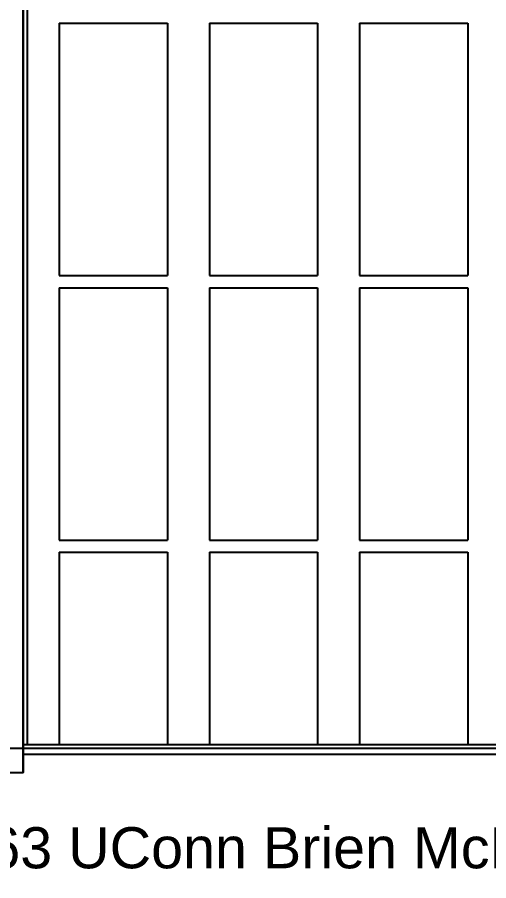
# Model space of a CAD drawing. Header units: inches. Extents: x -460 to 10305, y -938 to 5356.
# Drawn here: x 8505 to 8976, y 3912 to 4774 of the extents above; entities that cross this region are included whole.
import ezdxf
from ezdxf.enums import TextEntityAlignment as Align

# ---------------------------------------------------------------- set-up
doc = ezdxf.new("R2010")
doc.units = ezdxf.units.IN
doc.header["$MEASUREMENT"] = 0
for name, color, linetype in [('01-0263-07-DWG-BFP-ARCH$0$SP-GROSS', 30, 'Continuous'), ('01-0263-07-DWG-BFP-ARCH$0$SP-PRINT_TEXT', 250, 'Continuous'), ('01-0263-07-DWG-BFP-ARCH$0$SP-SITE', 3, 'Continuous'), ('01-0263-07-DWG-BFP-ARCH$0$SP-WALL', 7, 'Continuous')]:
    doc.layers.add(name, color=color, linetype=linetype)
doc.styles.add('01-0263-07-DWG-BFP-ARCH$0$ARIAL', font='ARIAL', dxfattribs={"height": 0.2})

# ---------------------------------------------------------------- blocks, each defined once
blk = doc.blocks.new('01-0263-07-DWG-BFP-ARCH', base_point=(1295.15, 1353.42))
at = {"layer": '01-0263-07-DWG-BFP-ARCH$0$SP-GROSS'}
blk.add_lwpolyline([(1995.16, 2641.43), (1295.16, 2641.43), (1295.15, 1353.42), (1995.06, 1353.48), (1995.02, 1373.67), (1995.16, 2641.43)], close=True, dxfattribs=at)
at = {"layer": '01-0263-07-DWG-BFP-ARCH$0$SP-SITE'}
for p, q in [((2031.16, 2101.43), (2031.16, 1849.43)), ((2031.16, 2101.43), (2139.16, 2101.43)), ((2139.16, 2101.43), (2139.16, 1849.43)), ((2181.16, 2101.43), (2181.16, 1849.43)), ((2181.16, 2101.43), (2289.16, 2101.43)), ((2289.16, 2101.43), (2289.16, 1849.43)), ((2331.16, 2101.43), (2331.16, 1849.43)), ((2331.16, 2101.43), (2439.16, 2101.43)), ((2439.16, 2101.43), (2439.16, 1849.43)), ((2031.16, 1849.43), (2139.16, 1849.43)), ((2181.16, 1849.43), (2289.16, 1849.43)), ((2331.16, 1849.43), (2439.16, 1849.43)), ((2031.16, 1837.43), (2031.16, 1585.43)), ((2031.16, 1837.43), (2139.16, 1837.43)), ((2139.16, 1837.43), (2139.16, 1585.43)), ((2181.16, 1837.43), (2181.16, 1585.43)), ((2181.16, 1837.43), (2289.16, 1837.43)), ((2289.16, 1837.43), (2289.16, 1585.43)), ((2331.16, 1837.43), (2331.16, 1585.43)), ((2331.16, 1837.43), (2439.16, 1837.43)), ((2439.16, 1837.43), (2439.16, 1585.43)), ((2031.16, 1585.43), (2139.16, 1585.43)), ((2181.16, 1585.43), (2289.16, 1585.43)), ((2331.16, 1585.43), (2439.16, 1585.43)), ((2031.16, 1573.43), (2031.16, 1381.43)), ((2031.16, 1573.43), (2139.16, 1573.43)), ((2139.16, 1573.43), (2139.16, 1381.43)), ((2181.16, 1573.43), (2289.16, 1573.43)), ((2181.16, 1573.43), (2181.16, 1381.43)), ((2289.16, 1573.43), (2289.16, 1381.43)), ((2331.16, 1573.43), (2439.16, 1573.43)), ((2331.16, 1573.43), (2331.16, 1381.43)), ((2439.16, 1573.43), (2439.16, 1381.43)), ((1995.16, 1381.43), (3071.16, 1381.43))]:
    blk.add_line(p, q, dxfattribs=at)
for points in [[(2533.13, 1371.43), (1995.13, 1371.43)], [(2533.13, 1377.43), (2421.63, 1377.43), (1995.16, 1377.43)]]:
    blk.add_lwpolyline(points, dxfattribs=at)
at = {"layer": '01-0263-07-DWG-BFP-ARCH$0$SP-WALL'}
for p, q in [((1995.16, 2641.43), (1995.16, 1375.43)), ((1999.16, 2629.43), (1999.16, 1381.43)), ((1995.16, 1381.43), (1995.16, 1353.43)), ((1295.16, 1353.43), (1995.16, 1353.43))]:
    blk.add_line(p, q, dxfattribs=at)
blk.add_lwpolyline([(1995.14, 1377.43), (1295.13, 1377.43)], dxfattribs=at)
at = {"layer": '01-0263-07-DWG-BFP-ARCH$0$SP-PRINT_TEXT', "linetype": 'Continuous', "style": '01-0263-07-DWG-BFP-ARCH$0$ARIAL'}
blk.add_text('0263 UConn Brien McMahon Hall & Dining - 07', height=41.0843, dxfattribs=at).set_placement((2497.65, 1257.69), align=Align.CENTER)

msp = doc.modelspace()

# ---------------------------------------------------------------- block references
msp.add_blockref('01-0263-07-DWG-BFP-ARCH', (7811.4, 4020.15))

doc.saveas('drawing.dxf')
